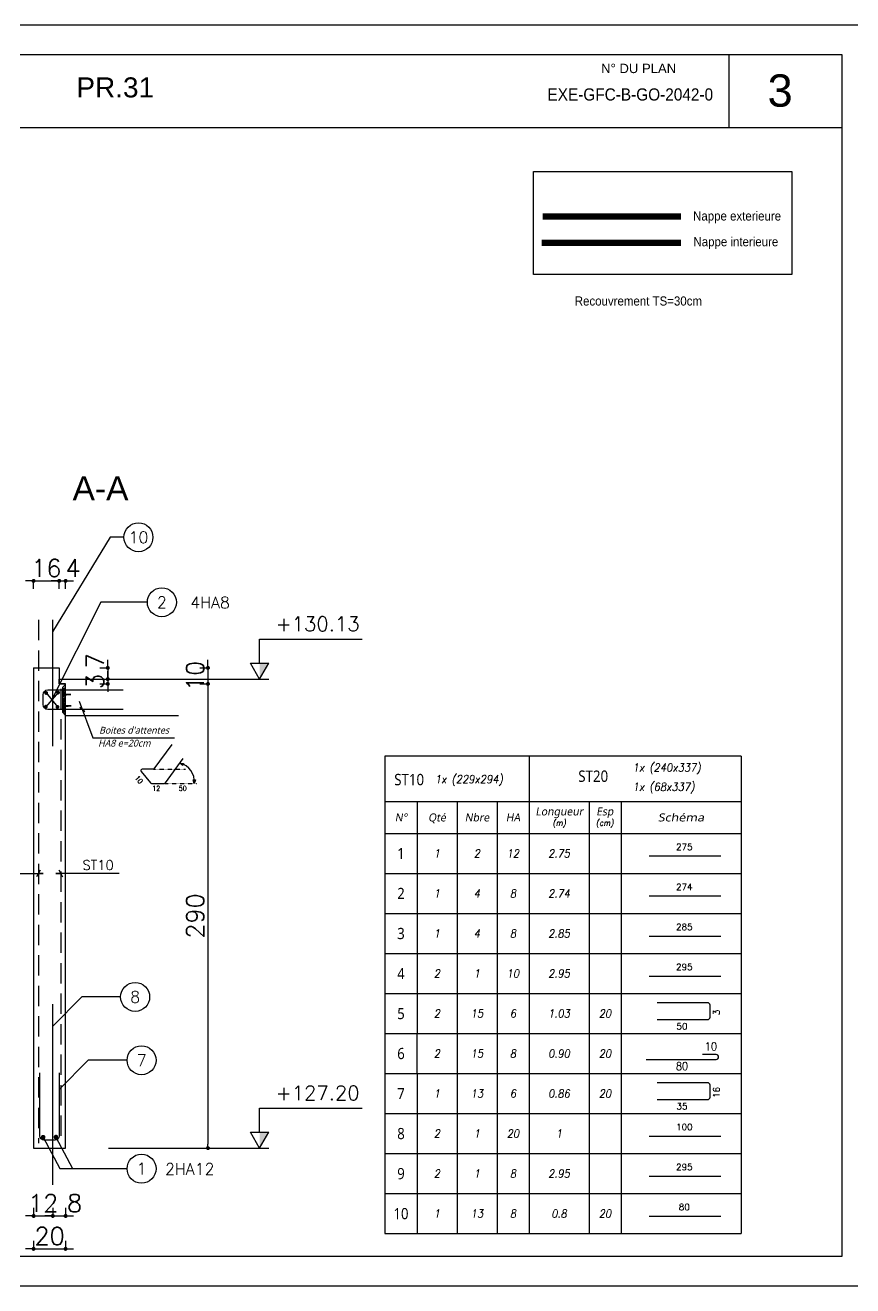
# Model space of a CAD drawing. Header units: millimetres. Extents: x -21776 to 63757, y -7870 to 8483.
# Drawn here: x 4045 to 4562, y -5309 to -4522 of the extents above; entities that cross this region are included whole.
import ezdxf
from ezdxf.enums import TextEntityAlignment as Align

# ---------------------------------------------------------------- set-up
doc = ezdxf.new("R2010")
doc.units = ezdxf.units.MM
doc.header["$PDMODE"] = 34
for name, pattern in [('CACHE', [9.525, 6.35, -3.175]), ('CACHEX2', [19.05, 12.7, -6.35]), ('HIDDEN2', [0.1875, 0.125, -0.0625])]:
    doc.linetypes.add(name, pattern=pattern)
for name, color, linetype in [('COTATION', 1, 'Continuous'), ('GO-CARTOUCHE', 7, 'Continuous'), ('GO-COTATION', 1, 'Continuous'), ('GO-FER-HA', 140, 'Continuous'), ('GO-TEXTE', 9, 'Continuous'), ('GO-TEXTE-ACIER', 3, 'Continuous'), ('GO-TEXTE-FER', 3, 'Continuous'), ('K_ENT_M_Building_PR.35', 7, 'Continuous'), ('préfa v', 2, 'Continuous'), ('STR_ACIER_BAS', 6, 'Continuous'), ('STR_TS', 22, 'Continuous'), ('STR_TXT', 102, 'Continuous'), ('STR_VOI-POT', 6, 'Continuous'), ('TEXTE-ACIER', 3, 'Continuous')]:
    doc.layers.add(name, color=color, linetype=linetype)
doc.styles.add('FIN', font='romans.shx')
doc.styles.add('GrDimensions', font='simplex.shx')
doc.styles.add('Lucida', font='')
doc.styles.get("Standard").update_dxf_attribs({"font": 'romans.shx'})
doc.styles.add('Tableau', font='romans.shx', dxfattribs={"width": 0.9, "oblique": 10})
doc.styles.add('Tableau2', font='trebuc.TTF', dxfattribs={"width": 0.9, "oblique": 10})
doc.styles.add('TEXTE', font='romans.shx')
doc.styles.add('TEXTEBA', font='ARIAL.TTF')
doc.styles.get('Lucida').set_extended_font_data('Lucida Sans', italic=True)
doc.dimstyles.new('COUPE-20', dxfattribs={"dimscale": 0.5, "dimtxt": 22, "dimasz": 5, "dimexe": 0.05, "dimexo": 0, "dimgap": 5, "dimtad": 1, "dimdsep": 46, "dimtxsty": 'Standard', "dimblk1": 'DOT', "dimblk2": 'DOT', "dimsah": 1, "dimcen": 0, "dimdle": 150, "dimclrd": 1, "dimclre": 1, "dimclrt": 7, "dimadec": 0, "dimazin": 0, "dimtfac": 1, "dimtix": 1, "dimtmove": 2, "dimatfit": 3, "dimldrblk": 'DOT', "dimfxl": 0, "dimtvp": 1, "dimtolj": 1, "dimtzin": 0, "dimarcsym": 0})

# ---------------------------------------------------------------- blocks, each defined once
blk = doc.blocks.new('_DOT')
at = {"color": 0, "linetype": 'ByBlock'}
blk.add_line((-0.5, 0), (-1, 0), dxfattribs=at)
at = {"color": 0, "linetype": 'ByBlock', "const_width": 0.5}
blk.add_lwpolyline([(-0.25, 0, 1), (0.25, 0, 1)], format="xyb", close=True, dxfattribs=at)
blk = doc.blocks.new('*D1390')
at = {"layer": 'DEFPOINTS', "color": 0}
for p in [(4050.45, -5223.03), (4070.45, -5223.03), (4070.45, -5285.97)]:
    blk.add_point(p, dxfattribs=at)
at = {"layer": 'STR_VOI-POT', "color": 1, "lineweight": -2}
for p, q in [((4050.45, -5280.97), (4050.45, -5286)), ((4070.45, -5280.97), (4070.45, -5286)), ((4047.95, -5285.97), (4045.45, -5285.97)), ((4050.45, -5285.97), (4070.45, -5285.97)), ((4072.95, -5285.97), (4075.45, -5285.97))]:
    blk.add_line(p, q, dxfattribs=at)
at = {"layer": 'STR_VOI-POT', "color": 1, "lineweight": -2, "xscale": 2.5, "yscale": 2.5, "zscale": 2.5}
blk.add_blockref('_DOT', (4050.45, -5285.97), dxfattribs=at)
at = {"layer": 'STR_VOI-POT', "color": 1, "lineweight": -2, "xscale": 2.5, "yscale": 2.5, "zscale": 2.5, "rotation": 180}
blk.add_blockref('_DOT', (4070.45, -5285.97), dxfattribs=at)
at = {"layer": 'STR_VOI-POT', "color": 7, "insert": (4060.45, -5277.97), "char_height": 11, "attachment_point": 5}
blk.add_mtext('\\A1;20', dxfattribs=at)
blk = doc.blocks.new('*D1391')
at = {"layer": 'DEFPOINTS', "color": 0}
for p in [(4066.45, -4868.69), (4050.45, -4923.03), (4066.45, -4923.03)]:
    blk.add_point(p, dxfattribs=at)
at = {"layer": 'STR_VOI-POT', "color": 1, "lineweight": -2}
for p, q in [((4047.95, -4868.69), (4045.45, -4868.69)), ((4050.45, -4873.69), (4050.45, -4868.66)), ((4050.45, -4868.69), (4066.45, -4868.69)), ((4066.45, -4873.69), (4066.45, -4868.66)), ((4068.95, -4868.69), (4071.45, -4868.69))]:
    blk.add_line(p, q, dxfattribs=at)
at = {"layer": 'STR_VOI-POT', "color": 1, "lineweight": -2, "xscale": 2.5, "yscale": 2.5, "zscale": 2.5}
blk.add_blockref('_DOT', (4050.45, -4868.69), dxfattribs=at)
at = {"layer": 'STR_VOI-POT', "color": 1, "lineweight": -2, "xscale": 2.5, "yscale": 2.5, "zscale": 2.5, "rotation": 180}
blk.add_blockref('_DOT', (4066.45, -4868.69), dxfattribs=at)
at = {"layer": 'STR_VOI-POT', "color": 7, "insert": (4058.45, -4860.69), "char_height": 11, "attachment_point": 5}
blk.add_mtext('\\A1;16', dxfattribs=at)
blk = doc.blocks.new('*D1392')
at = {"layer": 'DEFPOINTS', "color": 0}
for p in [(4066.45, -4923.03), (4070.45, -4933.03), (4159.38, -4933.03)]:
    blk.add_point(p, dxfattribs=at)
at = {"layer": 'STR_VOI-POT', "color": 1, "lineweight": -2}
for p, q in [((4159.38, -4920.53), (4159.38, -4918.03)), ((4154.38, -4923.03), (4159.41, -4923.03)), ((4159.38, -4923.03), (4159.38, -4933.03)), ((4154.38, -4933.03), (4159.41, -4933.03)), ((4159.38, -4935.53), (4159.38, -4938.03))]:
    blk.add_line(p, q, dxfattribs=at)
at = {"layer": 'STR_VOI-POT', "color": 1, "lineweight": -2, "xscale": 2.5, "yscale": 2.5, "zscale": 2.5}
for p, rotation in [((4159.38, -4923.03), 270), ((4159.38, -4933.03), 90)]:
    blk.add_blockref('_DOT', p, dxfattribs=dict(at, rotation=rotation))
at = {"layer": 'STR_VOI-POT', "color": 7, "insert": (4151.38, -4928.03), "char_height": 11, "attachment_point": 5, "rotation": 90}
blk.add_mtext('\\A1;10', dxfattribs=at)
blk = doc.blocks.new('*D1393')
at = {"layer": 'DEFPOINTS', "color": 0}
for p in [(4070.45, -4868.69), (4066.45, -4923.03), (4070.45, -4933.03)]:
    blk.add_point(p, dxfattribs=at)
at = {"layer": 'STR_VOI-POT', "color": 1, "lineweight": -2}
for p, q in [((4063.95, -4868.69), (4061.45, -4868.69)), ((4066.45, -4873.69), (4066.45, -4868.66)), ((4066.45, -4868.69), (4070.45, -4868.69)), ((4070.45, -4873.69), (4070.45, -4868.66)), ((4072.95, -4868.69), (4075.45, -4868.69))]:
    blk.add_line(p, q, dxfattribs=at)
at = {"layer": 'STR_VOI-POT', "color": 1, "lineweight": -2, "xscale": 2.5, "yscale": 2.5, "zscale": 2.5}
blk.add_blockref('_DOT', (4066.45, -4868.69), dxfattribs=at)
at = {"layer": 'STR_VOI-POT', "color": 1, "lineweight": -2, "xscale": 2.5, "yscale": 2.5, "zscale": 2.5, "rotation": 180}
blk.add_blockref('_DOT', (4070.45, -4868.69), dxfattribs=at)
at = {"layer": 'STR_VOI-POT', "color": 7, "insert": (4075.09, -4860.69), "char_height": 11, "attachment_point": 5}
blk.add_mtext('\\A1;4', dxfattribs=at)
blk = doc.blocks.new('*D1394')
at = {"layer": 'DEFPOINTS', "color": 0}
for p in [(4050.45, -5223.03), (4062.45, -5246.03), (4062.45, -5265.41)]:
    blk.add_point(p, dxfattribs=at)
at = {"layer": 'STR_VOI-POT', "color": 1, "lineweight": -2}
for p, q in [((4050.45, -5260.41), (4050.45, -5265.43)), ((4062.45, -5260.41), (4062.45, -5265.43)), ((4047.95, -5265.41), (4045.45, -5265.41)), ((4050.45, -5265.41), (4062.45, -5265.41)), ((4064.95, -5265.41), (4067.45, -5265.41))]:
    blk.add_line(p, q, dxfattribs=at)
at = {"layer": 'STR_VOI-POT', "color": 1, "lineweight": -2, "xscale": 2.5, "yscale": 2.5, "zscale": 2.5}
blk.add_blockref('_DOT', (4050.45, -5265.41), dxfattribs=at)
at = {"layer": 'STR_VOI-POT', "color": 1, "lineweight": -2, "xscale": 2.5, "yscale": 2.5, "zscale": 2.5, "rotation": 180}
blk.add_blockref('_DOT', (4062.45, -5265.41), dxfattribs=at)
at = {"layer": 'STR_VOI-POT', "color": 7, "insert": (4056.45, -5257.41), "char_height": 11, "attachment_point": 5}
blk.add_mtext('\\A1;12', dxfattribs=at)
blk = doc.blocks.new('*D1395')
at = {"layer": 'DEFPOINTS', "color": 0}
for p in [(4070.45, -5223.03), (4062.45, -5246.03), (4070.45, -5265.41)]:
    blk.add_point(p, dxfattribs=at)
at = {"layer": 'STR_VOI-POT', "color": 1, "lineweight": -2}
for p, q in [((4062.45, -5260.41), (4062.45, -5265.43)), ((4070.45, -5260.41), (4070.45, -5265.43)), ((4059.95, -5265.41), (4057.45, -5265.41)), ((4062.45, -5265.41), (4070.45, -5265.41)), ((4072.95, -5265.41), (4075.45, -5265.41))]:
    blk.add_line(p, q, dxfattribs=at)
at = {"layer": 'STR_VOI-POT', "color": 1, "lineweight": -2, "xscale": 2.5, "yscale": 2.5, "zscale": 2.5}
blk.add_blockref('_DOT', (4062.45, -5265.41), dxfattribs=at)
at = {"layer": 'STR_VOI-POT', "color": 1, "lineweight": -2, "xscale": 2.5, "yscale": 2.5, "zscale": 2.5, "rotation": 180}
blk.add_blockref('_DOT', (4070.45, -5265.41), dxfattribs=at)
at = {"layer": 'STR_VOI-POT', "color": 7, "insert": (4076.06, -5257.41), "char_height": 11, "attachment_point": 5}
blk.add_mtext('\\A1;8', dxfattribs=at)
blk = doc.blocks.new('*D1399')
at = {"layer": 'DEFPOINTS', "color": 0}
for p in [(4070.45, -4933.03), (4070.45, -5223.03), (4159.38, -5223.03)]:
    blk.add_point(p, dxfattribs=at)
at = {"layer": 'STR_VOI-POT', "color": 1, "lineweight": -2}
for p, q in [((4154.38, -4933.03), (4159.41, -4933.03)), ((4159.38, -4935.53), (4159.38, -5220.53)), ((4154.38, -5223.03), (4159.41, -5223.03))]:
    blk.add_line(p, q, dxfattribs=at)
at = {"layer": 'STR_VOI-POT', "color": 1, "lineweight": -2, "xscale": 2.5, "yscale": 2.5, "zscale": 2.5}
for p, rotation in [((4159.38, -4933.03), 90), ((4159.38, -5223.03), 270)]:
    blk.add_blockref('_DOT', p, dxfattribs=dict(at, rotation=rotation))
at = {"layer": 'STR_VOI-POT', "color": 7, "insert": (4151.38, -5078.03), "char_height": 11, "attachment_point": 5, "rotation": 90}
blk.add_mtext('\\A1;290', dxfattribs=at)
blk = doc.blocks.new('staboxdetail')
at = {"layer": 'GO-TEXTE-FER'}
blk.add_lwpolyline([(-8.57, 15.58), (-19.76, 0.33, -0.238859), (-20.41, 0), (-27.16, 0, 0.630281), (-27.79, -1.3), (-21.96, -8.52, 0.226783), (-21.34, -8.82), (-13.3, -8.82, 0.238859), (-12.65, -8.49), (-1.46, 6.77)], format="xyb", dxfattribs=at)
at = {"layer": 'GO-TEXTE-FER', "color": 1, "flags": 128}
for points in [[(-3.64, 3.75), (-1.35, 3.64), (-1.75, 2.31), (-3.64, 3.75)], [(5.34, -8.85), (4.78, -6.62), (6.18, -6.63), (5.34, -8.85)]]:
    blk.add_lwpolyline(points, dxfattribs=at)
at = {"layer": 'GO-TEXTE-FER', "color": 1}
blk.add_arc((-6, -7.43), 11.43, 352.85098, 78.09196, dxfattribs=at)
at = {"layer": 'TEXTE-ACIER', "color": 1, "linetype": 'HIDDEN2', "ltscale": 0.025}
for p, q in [((-20, 0), (0, 0)), ((-12.89, -8.82), (7.11, -8.82))]:
    blk.add_line(p, q, dxfattribs=at)
at = {"layer": 'GO-TEXTE-FER', "color": 1, "style": 'TEXTE', "width": 0.9}
blk.add_text('10', height=3.15, rotation=309.81851, dxfattribs=at).set_placement((-31.88, -5.6))
for s, p in [('12', (-20.75, -13.49)), ('50', (-4.19, -13.49))]:
    blk.add_text(s, height=3.15, dxfattribs=at).set_placement(p)
blk = doc.blocks.new('Désignation')
at = {"layer": 'GO-TEXTE-FER'}
for p, q in [((0, 0.8), (8.9, 0.8)), ((0, 0.8), (0, 0)), ((0.8, 0.8), (0.8, 0)), ((1.8, 0.8), (1.8, 0)), ((2.8, 0.8), (2.8, 0)), ((3.6, 0.8), (3.6, 0)), ((5.1, 0.8), (5.1, 0)), ((5.9, 0.8), (5.9, 0)), ((8.9, 0.8), (8.9, 0)), ((0, 0), (8.9, 0))]:
    blk.add_line(p, q, dxfattribs=at)
at = {"layer": 'GO-TEXTE-FER', "style": 'Tableau2', "oblique": 10}
for s, p in [('Longueur', (4.356, 0.55)), ('Esp', (5.494, 0.55)), ('N°', (0.4, 0.4)), ('Qté', (1.3, 0.4)), ('Nbre', (2.3, 0.4)), ('HA', (3.2, 0.4))]:
    blk.add_text(s, height=0.2, dxfattribs=at).set_placement(p, align=Align.MIDDLE_CENTER)
at = {"layer": 'GO-TEXTE-FER', "color": 7, "style": 'Tableau', "oblique": 10, "width": 0.9}
for s, p in [('(m)', (4.356, 0.265)), ('(cm)', (5.494, 0.265))]:
    blk.add_text(s, height=0.15, dxfattribs=at).set_placement(p, align=Align.MIDDLE_CENTER)
at = {"layer": 'GO-TEXTE-FER', "style": 'Tableau2', "oblique": 10, "width": 1.2}
blk.add_text('Schéma', height=0.2, dxfattribs=at).set_placement((7.4, 0.4), align=Align.MIDDLE_CENTER)
blk = doc.blocks.new('Barre libre')
at = {"layer": 'GO-TEXTE-FER'}
for p, q in [((0, 0), (0, -1)), ((0, 0), (8.9, 0)), ((0.8, 0), (0.8, -1)), ((1.8, 0), (1.8, -1)), ((2.8, 0), (2.8, -1)), ((3.6, 0), (3.6, -1)), ((5.1, 0), (5.1, -1)), ((5.9, 0), (5.9, -1)), ((8.9, 0), (8.9, -1)), ((0, -1), (8.9, -1))]:
    blk.add_line(p, q, dxfattribs=at)
at = {"layer": 'GO-TEXTE-FER', "color": 1}
blk.add_line((6.603, -0.563), (8.394, -0.563), dxfattribs=at)
at = {"layer": 'GO-TEXTE-FER', "color": 1, "style": 'Tableau'}
blk.add_attdef('Longueur', text='', height=0.16, dxfattribs=at).set_placement((7.481, -0.336), align=Align.MIDDLE_CENTER)
at = {"layer": 'GO-TEXTE-FER', "style": 'Tableau2', "width": 0.9}
blk.add_attdef('NUMERO', text='', height=0.28, dxfattribs=at).set_placement((0.4, -0.5), align=Align.MIDDLE_CENTER)
at = {"layer": 'GO-TEXTE-FER', "style": 'Tableau', "oblique": 10, "width": 0.9}
for tag, p in [('QUANTITE', (1.3, -0.5)), ('NOMBRE', (2.3, -0.5)), ('NUANCE', (3.2, -0.5)), ('LONGUEUR', (4.35, -0.5)), ('ESPACEMENTS', (5.5, -0.5))]:
    blk.add_attdef(tag, text='', height=0.2, dxfattribs=at).set_placement(p, align=Align.MIDDLE_CENTER)
blk = doc.blocks.new('U')
at = {"layer": 'GO-TEXTE-FER'}
for p, q in [((0, 0), (0, -1)), ((0, 0), (8.9, 0)), ((0.8, 0), (0.8, -1)), ((1.8, 0), (1.8, -1)), ((2.8, 0), (2.8, -1)), ((3.6, 0), (3.6, -1)), ((5.1, 0), (5.1, -1)), ((5.9, 0), (5.9, -1)), ((8.9, 0), (8.9, -1)), ((0, -1), (8.9, -1))]:
    blk.add_line(p, q, dxfattribs=at)
at = {"layer": 'GO-TEXTE-FER', "color": 1}
blk.add_lwpolyline([(6.803, -0.65), (8.063, -0.65, 0.414214), (8.123, -0.59), (8.123, -0.29, 0.414214), (8.063, -0.23), (6.803, -0.23)], format="xyb", dxfattribs=at)
at = {"layer": 'GO-TEXTE-FER', "color": 1, "style": 'Tableau'}
blk.add_attdef('Largeur', text='', height=0.16, rotation=90, dxfattribs=at).set_placement((8.284, -0.472), align=Align.MIDDLE_CENTER)
at = {"layer": 'GO-TEXTE-FER', "style": 'Tableau2', "width": 0.9}
blk.add_attdef('NUMERO', text='', height=0.28, dxfattribs=at).set_placement((0.4, -0.5), align=Align.MIDDLE_CENTER)
at = {"layer": 'GO-TEXTE-FER', "style": 'Tableau', "oblique": 10, "width": 0.9}
for tag, p in [('QUANTITE', (1.3, -0.5)), ('NOMBRE', (2.3, -0.5)), ('NUANCE', (3.2, -0.5)), ('LONGUEUR', (4.35, -0.5)), ('ESPACEMENTS', (5.5, -0.5))]:
    blk.add_attdef(tag, text='', height=0.2, dxfattribs=at).set_placement(p, align=Align.MIDDLE_CENTER)
at = {"layer": 'GO-TEXTE-FER', "color": 1, "style": 'Tableau'}
blk.add_attdef('Longueur', text='', height=0.16, dxfattribs=at).set_placement((7.422, -0.819), align=Align.MIDDLE_CENTER)
blk = doc.blocks.new('Spécial')
at = {"layer": 'GO-TEXTE-FER'}
for p, q in [((0, 0), (0, -1)), ((0, 0), (8.9, 0)), ((0.8, 0), (0.8, -1)), ((1.8, 0), (1.8, -1)), ((2.8, 0), (2.8, -1)), ((3.6, 0), (3.6, -1)), ((5.1, 0), (5.1, -1)), ((5.9, 0), (5.9, -1)), ((8.9, 0), (8.9, -1)), ((0, -1), (8.9, -1))]:
    blk.add_line(p, q, dxfattribs=at)
at = {"layer": 'GO-TEXTE-FER', "style": 'Tableau2', "width": 0.9}
blk.add_attdef('NUMERO', text='', height=0.28, dxfattribs=at).set_placement((0.4, -0.5), align=Align.MIDDLE_CENTER)
at = {"layer": 'GO-TEXTE-FER', "style": 'Tableau', "oblique": 10, "width": 0.9}
for tag, p in [('QUANTITE', (1.3, -0.5)), ('NOMBRE', (2.3, -0.5)), ('NUANCE', (3.2, -0.5)), ('LONGUEUR', (4.35, -0.5)), ('ESPACEMENTS', (5.5, -0.5))]:
    blk.add_attdef(tag, text='', height=0.2, dxfattribs=at).set_placement(p, align=Align.MIDDLE_CENTER)
blk = doc.blocks.new('World Level Arrow 5')
at = {"color": 7, "linetype": 'Continuous', "lineweight": -3}
for p, q in [((-1, -0.567), (-1, 0.567)), ((0, 0), (-1, 0.567)), ((0, 0), (-1, -0.567)), ((0, -9.433), (0, 0.567))]:
    blk.add_line(p, q, dxfattribs=at)
blk.add_solid([(-1, 0.567), (0, 0), (-0.997, 0)], dxfattribs=at)
blk = doc.blocks.new('*D1406')
at = {"layer": 'DEFPOINTS', "color": 0}
for p in [(4066.45, -4923.03), (4066.45, -4930.03), (4096.78, -4930.03)]:
    blk.add_point(p, dxfattribs=at)
at = {"layer": 'préfa v', "color": 1, "lineweight": -2}
for p, q in [((4096.78, -4920.53), (4096.78, -4918.03)), ((4091.78, -4923.03), (4096.8, -4923.03)), ((4096.78, -4923.03), (4096.78, -4930.03)), ((4091.78, -4930.03), (4096.8, -4930.03)), ((4096.78, -4932.53), (4096.78, -4935.03))]:
    blk.add_line(p, q, dxfattribs=at)
at = {"layer": 'préfa v', "color": 1, "lineweight": -2, "xscale": 2.5, "yscale": 2.5, "zscale": 2.5}
for p, rotation in [((4096.78, -4923.03), 270), ((4096.78, -4930.03), 90)]:
    blk.add_blockref('_DOT', p, dxfattribs=dict(at, rotation=rotation))
at = {"layer": 'préfa v', "color": 7, "insert": (4088.78, -4918.65), "char_height": 11, "attachment_point": 5, "rotation": 90}
blk.add_mtext('\\A1;7', dxfattribs=at)
blk = doc.blocks.new('*D1407')
at = {"layer": 'DEFPOINTS', "color": 0}
for p in [(4066.45, -4930.03), (4070.45, -4933.03), (4096.78, -4933.03)]:
    blk.add_point(p, dxfattribs=at)
at = {"layer": 'préfa v', "color": 1, "lineweight": -2}
for p, q in [((4096.78, -4927.53), (4096.78, -4925.03)), ((4091.78, -4930.03), (4096.8, -4930.03)), ((4091.78, -4933.03), (4096.8, -4933.03)), ((4096.78, -4930.03), (4096.78, -4933.03)), ((4096.78, -4935.53), (4096.78, -4938.03))]:
    blk.add_line(p, q, dxfattribs=at)
at = {"layer": 'préfa v', "color": 1, "lineweight": -2, "xscale": 2.5, "yscale": 2.5, "zscale": 2.5}
for p, rotation in [((4096.78, -4930.03), 270), ((4096.78, -4933.03), 90)]:
    blk.add_blockref('_DOT', p, dxfattribs=dict(at, rotation=rotation))
at = {"layer": 'préfa v', "color": 7, "insert": (4088.78, -4931.53), "char_height": 11, "attachment_point": 5, "rotation": 90}
blk.add_mtext('\\A1;3', dxfattribs=at)

msp = doc.modelspace()

# ---------------------------------------------------------------- hatches: boundary and pattern name
at = {"layer": 'GO-FER-HA'}
h = msp.add_hatch(dxfattribs=at)
h.set_pattern_fill('ANSI31', color=9, scale=6.075, angle=-450, style=0)
h.set_pattern_definition([(135, (399965.1834, -59935.6856), (-0.536959212, -0.536959212), [])])
h.paths.add_polyline_path([(4070.4455, -4934.47486), (4068.4205, -4936.49986), (4068.4205, -4938.12571), (4070.4455, -4938.12571)])
h.paths.add_polyline_path([(4070.4455, -4938.12571), (4068.4205, -4938.12571), (4068.4205, -4941.27861), (4070.4455, -4941.07845)])
h.paths.add_polyline_path([(4070.4455, -4941.61247), (4068.4205, -4941.29561), (4068.4205, -4951.05802), (4070.4455, -4950.84836)])
h.paths.add_polyline_path([(4068.88287, -4951.13724), (4070.4455, -4952.69986), (4070.4455, -4951.27649)])

# ---------------------------------------------------------------- linework, layer by layer
msp.add_lwpolyline([(4362.69541, -4613.01413), (4524.23915, -4613.01413), (4524.23915, -4677.29951), (4362.69541, -4677.29951)], close=True)
at = {"layer": 'COTATION'}
for p, q in [((4065.70078, -4938.47388), (4058.1446, -4947.26547)), ((4058.28563, -4938.69931), (4065.36247, -4947.37819))]:
    msp.add_line(p, q, dxfattribs=at)
for points in [[(4121.53327, -4882.03246), (4092.42442, -4882.03246), (4061.92269, -4942.86967)], [(4017.01591, -5051.48575), (4056.4455, -5051.48575), (4053.4455, -5051.48575), (4054.56682, -5049.36442), (4052.32418, -5053.60707)], [(4103.87508, -5051.48575), (4064.4455, -5051.48575), (4067.4455, -5051.48575), (4066.32418, -5049.36442), (4068.56682, -5053.60707)], [(4056.38695, -5216.18638), (4066.83104, -5235.73836), (4100.84813, -5235.73836)], [(4064.33666, -5216.18638), (4074.78076, -5235.73836), (4108.79785, -5235.73836)]]:
    msp.add_lwpolyline(points, dxfattribs=at)
at = {"layer": 'GO-CARTOUCHE', "color": 2, "ltscale": 3}
msp.add_line((4079.33826, -4947.58489), (4082.37338, -4950.32701), dxfattribs=at)
at = {"layer": 'GO-CARTOUCHE', "color": 3}
for p, q in [((4270.00262, -4978.27873), (4270.00262, -5006.45374)), ((4360.05445, -4978.27873), (4360.05445, -5006.45374)), ((4492.50262, -4978.27873), (4492.50262, -5006.45374))]:
    msp.add_line(p, q, dxfattribs=at)
at = {"layer": 'GO-CARTOUCHE', "linetype": 'Continuous'}
for points in [[(4574.12242, -5309.04286), (4574.12242, -4521.54286), (3460.48607, -4521.54286), (3460.48607, -5309.04286)], [(4555.56367, -5290.48411), (4555.56367, -4540.10161), (3479.04482, -4540.10161), (3479.04482, -5290.48411)]]:
    msp.add_lwpolyline(points, close=True, dxfattribs=at)
at = {"layer": 'GO-CARTOUCHE', "color": 2, "ltscale": 3}
msp.add_lwpolyline([(4078.89052, -4943.74941), (4087.56287, -4966.7245), (4138.38733, -4966.7245)], dxfattribs=at)
at = {"layer": 'GO-CARTOUCHE', "color": 3}
msp.add_lwpolyline([(4492.50262, -4978.27873), (4270.00262, -4978.27873)], dxfattribs=at)
at = {"layer": 'GO-COTATION'}
for points in [[(4106.91205, -4841.44507), (4098.20324, -4841.44507), (4062.17275, -4900.42736)], [(4104.84092, -5128.60272), (4080.6447, -5128.60272), (4062.4455, -5146.80192)], [(4108.84092, -5168.16334), (4084.6447, -5168.16334), (4066.4455, -5186.36254)]]:
    msp.add_lwpolyline(points, dxfattribs=at)
msp.add_lwpolyline([(4433.12825, -5167.60798), (4476.93933, -5167.60798, 0.414213562), (4478.43933, -5166.10798), (4478.43933, -5166.10798, 0.414213562), (4476.93933, -5164.60798), (4468.43933, -5164.60798)], format="xyb", dxfattribs=at)
at = {"layer": 'GO-FER-HA', "color": 1}
msp.add_line((4070.4455, -4947.51208), (4070.4455, -4936.84307), dxfattribs=at)
msp.add_lwpolyline([(4106.4535, -4948.95595), (4071.016, -4948.95595), (4059.37805, -4948.95595, -0.414213562), (4056.34055, -4945.91845), (4056.34055, -4939.84345, -0.414213562), (4059.37805, -4936.80595), (4106.4535, -4936.80595)], format="xyb", dxfattribs=at)
at = {"layer": 'GO-FER-HA', "color": 6, "linetype": 'Continuous', "const_width": 1.2}
for points in [[(4058.28563, -4938.09931, 1), (4058.28563, -4939.29931, 1)], [(4065.70078, -4937.87388, 1), (4065.70078, -4939.07388, 1)], [(4058.1446, -4946.66547, 1), (4058.1446, -4947.86547, 1)], [(4065.36247, -4946.77819, 1), (4065.36247, -4947.97819, 1)]]:
    msp.add_lwpolyline(points, format="xyb", close=True, dxfattribs=at)
at = {"layer": 'GO-FER-HA', "color": 1}
msp.add_lwpolyline([(4068.4205, -4950.67486), (4070.4455, -4952.69986), (4070.4455, -4933.35462), (4068.4205, -4935.37962)], close=True, dxfattribs=at)
msp.add_lwpolyline([(4070.4455, -4947.45735), (4068.22315, -4947.25932), (4073.91304, -4946.67021), (4070.4455, -4946.67021), (4070.4455, -4940.49223), (4068.35395, -4940.16495), (4073.65144, -4939.6413), (4070.4455, -4939.6413)], dxfattribs=at)
at = {"layer": 'GO-TEXTE', "color": 7}
for points in [[(4484.81955, -4540.10161), (4484.81955, -4585.54823)], [(4555.56367, -4585.54823), (3479.04482, -4585.54823)]]:
    msp.add_lwpolyline(points, dxfattribs=at)
at = {"layer": 'GO-TEXTE-ACIER'}
for centre in [(4115.96881, -4841.44507), (4130.59003, -4882.03246), (4113.89769, -5128.60272), (4117.89769, -5168.16334), (4117.89769, -5235.88967)]:
    msp.add_circle(centre, 9.05676, dxfattribs=at)
at = {"layer": 'K_ENT_M_Building_PR.35', "color": 120, "linetype": 'Continuous', "lineweight": -3}
for p, q in [((4191.68089, -4920.02724), (4191.68089, -4905.02724)), ((4191.68089, -4905.02724), (4196.68089, -4905.02724)), ((4191.68089, -4920.02724), (4191.68089, -4905.02724)), ((4191.68089, -4905.02724), (4196.68089, -4905.02724)), ((4196.68089, -4905.02724), (4255.68089, -4905.02724)), ((4196.68089, -4905.02724), (4255.68089, -4905.02724)), ((4191.68089, -5213.02724), (4191.68089, -5198.02724)), ((4191.68089, -5198.02724), (4196.68089, -5198.02724)), ((4191.68089, -5213.02724), (4191.68089, -5198.02724)), ((4191.68089, -5198.02724), (4196.68089, -5198.02724)), ((4196.68089, -5198.02724), (4255.68089, -5198.02724)), ((4196.68089, -5198.02724), (4255.68089, -5198.02724))]:
    msp.add_line(p, q, dxfattribs=at)
at = {"layer": 'préfa v'}
for points in [[(4050.4455, -4923.02724), (4050.4455, -5223.02724), (4070.4455, -5223.02724), (4070.4455, -4933.02724)], [(4050.4455, -4923.02724), (4066.4455, -4923.02724), (4066.4455, -4933.02724), (4070.4455, -4933.02724)], [(4140.9303, -4953.02724), (4070.4455, -4953.02724), (4070.4455, -4933.02724), (4066.4455, -4933.02724), (4066.4455, -4930.02724), (4140.33519, -4930.02724)]]:
    msp.add_lwpolyline(points, dxfattribs=at)
at = {"layer": 'STR_TS', "linetype": 'CACHE', "ltscale": 2, "const_width": 4}
msp.add_lwpolyline([(4455.04921, -4641.00853), (4368.49133, -4641.00853)], dxfattribs=at)
at = {"layer": 'STR_TS', "const_width": 4}
msp.add_lwpolyline([(4455.04921, -4657.46349), (4367.92985, -4657.46349)], dxfattribs=at)
at = {"layer": 'STR_VOI-POT', "color": 1, "linetype": 'CACHEX2'}
for points in [[(4053.4455, -4893.02724), (4053.4455, -5220.02724)], [(4067.4455, -4936.02724), (4067.4455, -5220.02724)]]:
    msp.add_lwpolyline(points, dxfattribs=at)
at = {"layer": 'STR_VOI-POT'}
for points in [[(4062.17275, -4893.02724), (4062.17275, -4972.02724)], [(4062.4455, -5246.02724), (4062.4455, -5133.02724)]]:
    msp.add_lwpolyline(points, dxfattribs=at)
msp.add_lwpolyline([(4066.4455, -5176.02724), (4066.4455, -5215.52724, -0.414213562), (4063.9455, -5218.02724), (4056.9455, -5218.02724, -0.414213562), (4054.4455, -5215.52724), (4054.4455, -5176.02724)], format="xyb", dxfattribs=at)
at = {"layer": 'STR_VOI-POT', "const_width": 1.44}
for points in [[(4057.10695, -5216.18638, -1), (4055.66695, -5216.18638, -1)], [(4065.10221, -5216.12618, -1), (4063.66221, -5216.12618, -1)]]:
    msp.add_lwpolyline(points, format="xyb", close=True, dxfattribs=at)

# ---------------------------------------------------------------- block references
at = {"layer": 'GO-FER-HA', "xscale": 25, "yscale": 25, "zscale": 25}
msp.add_blockref('Désignation', (4270.00262, -5026.45374), dxfattribs=at)
at = {"layer": 'GO-TEXTE-FER'}
for name, p, xscale, yscale, zscale, values in [('Barre libre', (4270.00262, -5026.45374), 25, 25, 25, {'NUMERO': '1', 'QUANTITE': '1', 'NOMBRE': '2', 'NUANCE': '12', 'Longueur': '275', 'LONGUEUR': '2.75'}), ('Barre libre', (4270.00262, -5051.45374), 25, 25, 25, {'NUMERO': '2', 'QUANTITE': '1', 'NOMBRE': '4', 'NUANCE': '8', 'Longueur': '274', 'LONGUEUR': '2.74'}), ('Barre libre', (4270.00262, -5076.45374), 25, 25, 25, {'NUMERO': '3', 'QUANTITE': '1', 'NOMBRE': '4', 'NUANCE': '8', 'Longueur': '285', 'LONGUEUR': '2.85'}), ('Barre libre', (4270.00262, -5101.45374), 25, 25, 25, {'NUMERO': '4', 'QUANTITE': '2', 'NOMBRE': '1', 'NUANCE': '10', 'Longueur': '295', 'LONGUEUR': '2.95'}), ('U', (4270.00262, -5126.45374), 25, 25, 25, {'NUMERO': '5', 'QUANTITE': '2', 'NOMBRE': '15', 'NUANCE': '6', 'Longueur': '50', 'Largeur': '3', 'LONGUEUR': '1.03', 'ESPACEMENTS': '20'}), ('Spécial', (4270.00262, -5151.45374), 24.99585865563859, 24.99585865563859, 24.9958586556, {'NUMERO': '6', 'QUANTITE': '2', 'NOMBRE': '15', 'NUANCE': '8', 'LONGUEUR': '0.90', 'ESPACEMENTS': '20'}), ('U', (4270.00262, -5176.4496), 25, 25, 25, {'NUMERO': '7', 'QUANTITE': '1', 'NOMBRE': '13', 'NUANCE': '6', 'Longueur': '35', 'Largeur': '16', 'LONGUEUR': '0.86', 'ESPACEMENTS': '20'}), ('Barre libre', (4270.00262, -5201.4496), 25, 25, 25, {'NUMERO': '8', 'QUANTITE': '2', 'NOMBRE': '1', 'NUANCE': '20', 'Longueur': '100', 'LONGUEUR': '1'}), ('Barre libre', (4270.00262, -5226.4496), 25, 25, 25, {'NUMERO': '9', 'QUANTITE': '2', 'NOMBRE': '1', 'NUANCE': '8', 'Longueur': '295', 'LONGUEUR': '2.95'}), ('Barre libre', (4270.00262, -5251.4496), 25, 25, 25, {'NUMERO': '10', 'QUANTITE': '1', 'NOMBRE': '13', 'NUANCE': '8', 'Longueur': '80', 'LONGUEUR': '0.8', 'ESPACEMENTS': '20'})]:
    msp.add_blockref(name, p, dxfattribs=dict(at, xscale=xscale, yscale=yscale, zscale=zscale)).add_auto_attribs(values)
at = {"layer": 'K_ENT_M_Building_PR.35', "color": 120, "linetype": 'Continuous', "lineweight": -3, "xscale": 10, "yscale": 10, "zscale": 10, "rotation": 270}
for p in [(4191.68089, -4930.02724), (4191.68089, -4930.02724), (4191.68089, -5223.02724), (4191.68089, -5223.02724)]:
    msp.add_blockref('World Level Arrow 5', p, dxfattribs=at)
at = {"layer": 'STR_VOI-POT'}
msp.add_blockref('staboxdetail', (4145.41773, -4986.37131), dxfattribs=at)

# ---------------------------------------------------------------- texts
at = {"layer": 'GO-CARTOUCHE', "color": 2, "style": 'TEXTEBA'}
msp.add_text('3', height=20.19864, dxfattribs=at).set_placement((4509.03938, -4572.44975))
at = {"layer": 'GO-CARTOUCHE', "color": 2, "style": 'TEXTEBA', "width": 0.9}
for s, height, p in [('EXE-GFC-B-GO-2042-0', 7.6363636, (4423.26309, -4568.61641)), ('Nappe exterieure', 5.7024, (4489.98688, -4643.5624)), ('Nappe interieure', 5.7024, (4489.21846, -4659.65317)), ('Recouvrement TS=30cm', 5.7024, (4428.32294, -4696.66764))]:
    msp.add_text(s, height=height, dxfattribs=at).set_placement(p, align=Align.CENTER)
at = {"layer": 'GO-TEXTE', "style": 'TEXTEBA'}
msp.add_text('N° DU PLAN', height=5.856446, dxfattribs=at).set_placement((4428.48658, -4551.44419), align=Align.CENTER)
at = {"layer": 'GO-TEXTE', "color": 2, "style": 'TEXTEBA'}
msp.add_text('PR.31', height=12.497088, dxfattribs=at).set_placement((4077.19112, -4566.645))
at = {"layer": 'GO-TEXTE', "linetype": 'Continuous', "style": 'Lucida'}
for s, p in [("Boites d'attentes", (4091.39533, -4964.10315)), ('HA8 e=20cm', (4090.74923, -4972.18108))]:
    msp.add_text(s, height=4.256, rotation=359.99820245, dxfattribs=at).set_placement(p)
at = {"layer": 'GO-TEXTE-ACIER', "style": 'TEXTE'}
for s, p in [('10', (4115.96881, -4841.44507)), ('2', (4130.59003, -4882.03246)), ('4HA8', (4160.71985, -4882.22155)), ('8', (4113.89769, -5128.60272)), ('7', (4117.89769, -5168.16334)), ('1', (4117.89769, -5235.88967)), ('2HA12', (4148.0275, -5236.07876))]:
    msp.add_text(s, height=7.2, dxfattribs=at).set_placement(p, align=Align.MIDDLE_CENTER)
at = {"layer": 'GO-TEXTE-FER', "style": 'Tableau', "oblique": 10, "width": 0.9}
for s, p in [('1x (240x337)', (4424.82181, -4987.82284)), ('1x (229x294)', (4301.21922, -4995.09465)), ('1x (68x337)', (4424.82181, -4999.82284))]:
    msp.add_text(s, height=5.0561798, dxfattribs=at).set_placement(p)
at = {"layer": 'GO-TEXTE-FER', "color": 1, "style": 'TEXTE', "width": 0.9}
for s, p in [('10', (4469.78307, -5162.01462)), ('80', (4451.70214, -5174.31809))]:
    msp.add_text(s, height=5, dxfattribs=at).set_placement(p)
at = {"layer": 'GO-TEXTE-FER', "style": 'Tableau2', "width": 0.9}
for tag, p in [('ST10', (4285.10224, -4992.80365)), ('ST20', (4400.11412, -4990.69101))]:
    msp.add_attdef(tag, text='1', height=7.07865, dxfattribs=at).set_placement(p, align=Align.MIDDLE_CENTER)
at = {"layer": 'K_ENT_M_Building_PR.35', "color": 0, "linetype": 'Continuous', "lineweight": -3, "char_height": 9, "attachment_point": 7, "style": 'GrDimensions'}
for s, insert in [('\\A1;+130.13', (4201.68089, -4900.02724)), ('\\A1;+127.20', (4201.68089, -5193.02724))]:
    msp.add_mtext(s, dxfattribs=dict(at, insert=insert))
at = {"layer": 'STR_ACIER_BAS', "style": 'TEXTEBA'}
msp.add_text('A-A', height=15, dxfattribs=at).set_placement((4074.80655, -4818.34226))
at = {"layer": 'STR_TXT', "style": 'FIN'}
msp.add_text('ST10', height=6, dxfattribs=at).set_placement((4090.75557, -5049.21289), align=Align.CENTER)

# ---------------------------------------------------------------- dimensions: what is measured, and where the dimension line sits
at = {"layer": 'préfa v'}
dim = msp.add_linear_dim(base=(4096.77772, -4930.02724), p1=(4066.4455, -4923.02724), p2=(4066.4455, -4930.02724), angle=90, dimstyle='COUPE-20', dxfattribs=at)
dim.commit()
dim.dimension.update_dxf_attribs({"geometry": '*D1406', "text_midpoint": (4088.77772, -4918.65289), "dimtype": 160})
dim = msp.add_linear_dim(base=(4096.77772, -4933.02724), p1=(4066.4455, -4930.02724), p2=(4070.4455, -4933.02724), angle=90, dimstyle='COUPE-20', dxfattribs=at)
dim.commit()
dim.dimension.update_dxf_attribs({"geometry": '*D1407', "text_midpoint": (4088.77772, -4931.52724)})
at = {"layer": 'STR_VOI-POT'}
for base, p1, p2, picture, middle in [((4066.4455, -4868.6894), (4050.4455, -4923.02724), (4066.4455, -4923.02724), '*D1391', (4058.4455, -4860.6894)), ((4070.4455, -5285.97329), (4050.4455, -5223.02724), (4070.4455, -5223.02724), '*D1390', (4060.4455, -5277.97329)), ((4062.4455, -5265.40877), (4050.4455, -5223.02724), (4062.4455, -5246.02724), '*D1394', (4056.4455, -5257.40877))]:
    dim = msp.add_linear_dim(base=base, p1=p1, p2=p2, dimstyle='COUPE-20', dxfattribs=at)
    dim.commit()
    dim.dimension.update_dxf_attribs({"geometry": picture, "text_midpoint": middle})
for base, p1, p2, picture, middle in [((4070.4455, -4868.6894), (4066.4455, -4923.02724), (4070.4455, -4933.02724), '*D1393', (4075.09407, -4860.6894)), ((4070.4455, -5265.40877), (4062.4455, -5246.02724), (4070.4455, -5223.02724), '*D1395', (4076.05843, -5257.40877))]:
    dim = msp.add_linear_dim(base=base, p1=p1, p2=p2, dimstyle='COUPE-20', dxfattribs=at)
    dim.commit()
    dim.dimension.update_dxf_attribs({"geometry": picture, "text_midpoint": middle, "dimtype": 160})
for base, p1, p2, picture, middle in [((4159.3816, -4933.02724), (4066.4455, -4923.02724), (4070.4455, -4933.02724), '*D1392', (4151.3816, -4928.02724)), ((4159.3816, -5223.02724), (4070.4455, -4933.02724), (4070.4455, -5223.02724), '*D1399', (4151.3816, -5078.02724))]:
    dim = msp.add_linear_dim(base=base, p1=p1, p2=p2, angle=90, dimstyle='COUPE-20', dxfattribs=at)
    dim.commit()
    dim.dimension.update_dxf_attribs({"geometry": picture, "text_midpoint": middle})

doc.saveas('drawing.dxf')
